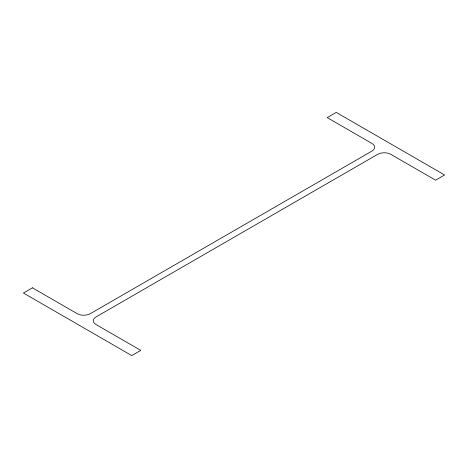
<?xml version="1.0" encoding="UTF-8"?>
<svg xmlns="http://www.w3.org/2000/svg" width="468" height="468" viewBox="0 0 468 468"><rect width="100%" height="100%" fill="white"/><g stroke="black" fill="none" stroke-linecap="round" stroke-linejoin="round"><path stroke-width="0.7" d="M32.421 287.82L23.4 293.026L131.765 355.586L140.786 350.38L96.022 324.535A9.301 5.37 0 0 1 96.022 316.941L377.664 154.335A9.301 5.37 0 0 1 390.815 154.335L435.579 180.18L444.6 174.974L336.235 112.414L327.214 117.62L371.978 143.465A9.301 5.37 0 0 1 371.978 151.059L90.336 313.665A9.301 5.37 0 0 1 77.185 313.665L32.421 287.82"/></g></svg>
